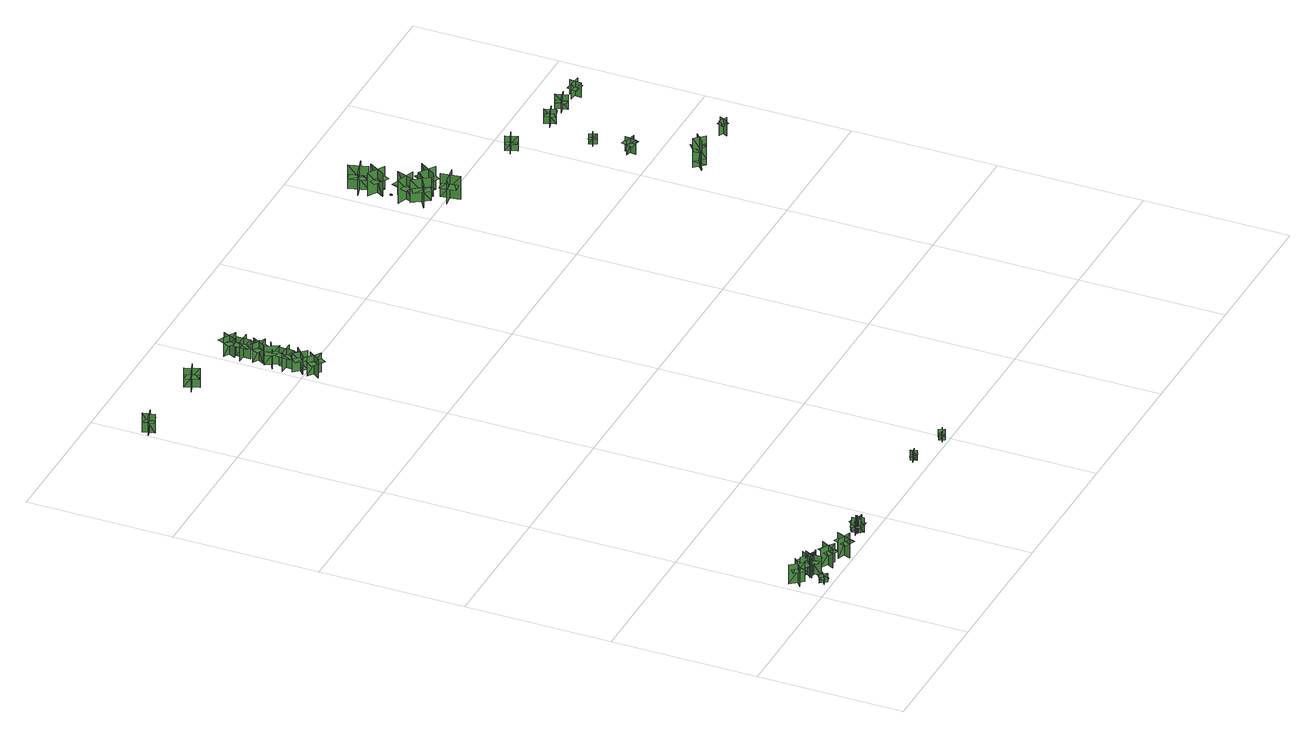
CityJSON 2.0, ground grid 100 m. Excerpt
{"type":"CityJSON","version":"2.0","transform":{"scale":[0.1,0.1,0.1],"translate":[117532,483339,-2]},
"CityObjects":{
"tree1":{"type":"SolitaryVegetationObject","geometry":[{"type":"MultiSurface","lod":"1","boundaries":[[[0,1,2]],[[0,2,3]],[[4,5,6]],[[4,6,7]],[[8,9,10]],[[8,10,11]],[[8,12,13]],[[8,13,9]]]}]},
"tree2":{"type":"SolitaryVegetationObject","geometry":[{"type":"MultiSurface","lod":"1","boundaries":[[[14,15,16]],[[14,16,17]],[[18,19,20]],[[18,20,21]],[[22,23,24]],[[22,24,25]],[[22,25,26]],[[22,26,27]]]}]},
"tree3":{"type":"SolitaryVegetationObject","geometry":[{"type":"MultiSurface","lod":"1","boundaries":[[[28,29,30]],[[28,30,31]],[[32,33,34]],[[32,34,35]],[[36,37,38]],[[36,38,39]],[[36,37,40]],[[36,40,41]]]}]},
"tree4":{"type":"SolitaryVegetationObject","geometry":[{"type":"MultiSurface","lod":"1","boundaries":[[[42,43,44]],[[42,44,45]],[[46,47,48]],[[46,48,49]],[[50,51,52]],[[50,52,53]],[[50,54,55]],[[50,55,51]]]}]},
"tree5":{"type":"SolitaryVegetationObject","geometry":[{"type":"MultiSurface","lod":"1","boundaries":[[[56,57,58]],[[56,58,59]],[[60,61,62]],[[60,62,63]],[[64,65,61]],[[64,61,60]],[[66,67,57]],[[66,57,56]],[[56,57,68]],[[56,68,69]],[[56,70,71]],[[56,71,57]]]}]},
"tree6":{"type":"SolitaryVegetationObject","geometry":[{"type":"MultiSurface","lod":"1","boundaries":[[[72,73,74]],[[72,74,75]],[[76,77,78]],[[76,78,79]],[[80,81,82]],[[80,82,83]],[[80,84,85]],[[80,85,81]]]}]},
"tree7":{"type":"SolitaryVegetationObject","geometry":[{"type":"MultiSurface","lod":"1","boundaries":[[[86,87,88]],[[86,88,89]],[[90,91,92]],[[90,92,93]],[[94,95,96]],[[94,96,97]],[[94,98,99]],[[94,99,95]]]}]},
"tree8":{"type":"SolitaryVegetationObject","geometry":[{"type":"MultiSurface","lod":"1","boundaries":[[[100,101,102]],[[100,102,103]],[[104,105,106]],[[104,106,107]],[[108,109,105]],[[108,105,104]],[[110,111,101]],[[110,101,100]],[[100,101,112]],[[100,112,113]],[[100,114,115]],[[100,115,101]]]}]},
"tree9":{"type":"SolitaryVegetationObject","geometry":[{"type":"MultiSurface","lod":"1","boundaries":[[[116,117,118]],[[116,118,119]],[[120,121,122]],[[120,122,123]],[[124,125,121]],[[124,121,120]],[[126,127,117]],[[126,117,116]],[[116,117,128]],[[116,128,129]],[[116,130,131]],[[116,131,117]]]}]},
"tree10":{"type":"SolitaryVegetationObject","geometry":[{"type":"MultiSurface","lod":"1","boundaries":[[[132,133,134]],[[132,134,135]],[[136,137,138]],[[136,138,139]],[[140,141,142]],[[140,142,143]],[[140,143,144]],[[140,144,145]]]}]},
"tree11":{"type":"SolitaryVegetationObject","geometry":[{"type":"MultiSurface","lod":"1","boundaries":[[[146,147,148]],[[146,148,149]],[[150,151,152]],[[150,152,153]],[[154,155,156]],[[154,156,157]],[[154,157,158]],[[154,158,159]]]}]},
"tree12":{"type":"SolitaryVegetationObject","geometry":[{"type":"MultiSurface","lod":"1","boundaries":[[[160,161,162]],[[160,162,163]],[[164,165,166]],[[164,166,167]],[[168,169,165]],[[168,165,164]],[[170,171,161]],[[170,161,160]],[[160,161,172]],[[160,172,173]],[[160,174,175]],[[160,175,161]]]}]},
"tree13":{"type":"SolitaryVegetationObject","geometry":[{"type":"MultiSurface","lod":"1","boundaries":[[[176,177,178]],[[176,178,179]],[[180,181,182]],[[180,182,183]],[[184,185,181]],[[184,181,180]],[[186,187,177]],[[186,177,176]],[[176,177,188]],[[176,188,189]],[[176,190,191]],[[176,191,177]]]}]},
"tree14":{"type":"SolitaryVegetationObject","geometry":[{"type":"MultiSurface","lod":"1","boundaries":[[[192,193,194]],[[192,194,195]],[[196,197,198]],[[196,198,199]],[[200,201,202]],[[200,202,203]],[[200,201,204]],[[200,204,205]]]}]},
"tree15":{"type":"SolitaryVegetationObject","geometry":[{"type":"MultiSurface","lod":"1","boundaries":[[[206,207,208]],[[206,208,209]],[[210,211,212]],[[210,212,213]],[[214,215,216]],[[214,216,217]],[[214,217,218]],[[214,218,219]]]}]},
"tree16":{"type":"SolitaryVegetationObject","geometry":[{"type":"MultiSurface","lod":"1","boundaries":[[[220,221,222]],[[220,222,223]],[[224,225,226]],[[224,226,227]],[[228,229,230]],[[228,230,231]],[[228,231,232]],[[228,232,233]]]}]},
"tree17":{"type":"SolitaryVegetationObject","geometry":[{"type":"MultiSurface","lod":"1","boundaries":[[[234,235,236]],[[234,236,237]],[[238,239,240]],[[238,240,241]],[[242,243,244]],[[242,244,245]],[[242,245,246]],[[242,246,247]]]}]},
"tree18":{"type":"SolitaryVegetationObject","geometry":[{"type":"MultiSurface","lod":"1","boundaries":[[[248,249,250]],[[248,250,251]],[[252,253,254]],[[252,254,255]],[[256,257,258]],[[256,258,259]],[[256,259,260]],[[256,260,261]]]}]},
"tree19":{"type":"SolitaryVegetationObject","geometry":[{"type":"MultiSurface","lod":"1","boundaries":[[[262,263,264]],[[262,264,265]],[[266,267,268]],[[266,268,269]],[[270,271,272]],[[270,272,273]],[[270,273,274]],[[270,274,275]]]}]},
"tree20":{"type":"SolitaryVegetationObject","geometry":[{"type":"MultiSurface","lod":"1","boundaries":[[[276,277,278]],[[276,278,279]],[[280,281,282]],[[280,282,283]],[[284,285,286]],[[284,286,287]],[[284,287,288]],[[284,288,289]]]}]},
"tree21":{"type":"SolitaryVegetationObject","geometry":[{"type":"MultiSurface","lod":"1","boundaries":[[[290,291,292]],[[290,292,293]],[[294,295,296]],[[294,296,297]],[[298,299,300]],[[298,300,301]],[[298,301,302]],[[298,302,303]]]}]},
"tree22":{"type":"SolitaryVegetationObject","geometry":[{"type":"MultiSurface","lod":"1","boundaries":[[[304,305,306]],[[304,306,307]],[[308,309,310]],[[308,310,311]],[[312,313,314]],[[312,314,315]],[[312,316,317]],[[312,317,313]]]}]},
"tree23":{"type":"SolitaryVegetationObject","geometry":[{"type":"MultiSurface","lod":"1","boundaries":[[[318,319,320]],[[318,320,321]],[[322,323,324]],[[322,324,325]],[[326,327,328]],[[326,328,329]],[[326,330,331]],[[326,331,327]]]}]},
"tree24":{"type":"SolitaryVegetationObject","geometry":[{"type":"MultiSurface","lod":"1","boundaries":[[[332,333,334]],[[332,334,335]],[[336,337,338]],[[336,338,339]],[[340,341,342]],[[340,342,343]],[[340,344,345]],[[340,345,341]]]}]},
"tree25":{"type":"SolitaryVegetationObject","geometry":[{"type":"MultiSurface","lod":"1","boundaries":[[[346,347,348]],[[346,348,349]],[[350,351,352]],[[350,352,353]],[[354,355,356]],[[354,356,357]],[[354,358,359]],[[354,359,355]]]}]},
"tree26":{"type":"SolitaryVegetationObject","geometry":[{"type":"MultiSurface","lod":"1","boundaries":[[[360,361,362]],[[360,362,363]],[[364,365,366]],[[364,366,367]],[[368,369,370]],[[368,370,371]],[[368,372,373]],[[368,373,369]]]}]},
"tree27":{"type":"SolitaryVegetationObject","geometry":[{"type":"MultiSurface","lod":"1","boundaries":[[[374,375,376]],[[374,376,377]],[[378,379,380]],[[378,380,381]],[[382,383,384]],[[382,384,385]],[[382,386,387]],[[382,387,383]]]}]},
"tree28":{"type":"SolitaryVegetationObject","geometry":[{"type":"MultiSurface","lod":"1","boundaries":[[[388,389,390]],[[388,390,391]],[[392,393,394]],[[392,394,395]],[[396,397,398]],[[396,398,399]],[[396,400,401]],[[396,401,397]]]}]},
"tree29":{"type":"SolitaryVegetationObject","geometry":[{"type":"MultiSurface","lod":"1","boundaries":[[[402,403,404]],[[402,404,405]],[[406,407,408]],[[406,408,409]],[[410,411,407]],[[410,407,406]],[[412,413,403]],[[412,403,402]],[[414,415,416]],[[414,416,417]],[[418,419,420]],[[418,420,421]]]}]},
"tree30":{"type":"SolitaryVegetationObject","geometry":[{"type":"MultiSurface","lod":"1","boundaries":[[[422,423,424]],[[422,424,425]],[[426,427,428]],[[426,428,429]],[[430,431,432]],[[430,432,433]],[[430,434,435]],[[430,435,431]]]}]},
"tree31":{"type":"SolitaryVegetationObject","geometry":[{"type":"MultiSurface","lod":"1","boundaries":[[[436,437,438]],[[436,438,439]],[[440,441,442]],[[440,442,443]],[[444,445,446]],[[444,446,447]],[[444,447,448]],[[444,448,449]]]}]},
"tree32":{"type":"SolitaryVegetationObject","geometry":[{"type":"MultiSurface","lod":"1","boundaries":[[[450,451,452]],[[450,452,453]],[[454,455,456]],[[454,456,457]],[[458,459,460]],[[458,460,461]],[[458,461,462]],[[458,462,463]]]}]},
"tree33":{"type":"SolitaryVegetationObject","geometry":[{"type":"MultiSurface","lod":"1","boundaries":[[[464,465,466]],[[464,466,467]],[[468,469,470]],[[468,470,471]],[[472,473,474]],[[472,474,475]],[[472,475,476]],[[472,476,477]]]}]},
"tree34":{"type":"SolitaryVegetationObject","geometry":[{"type":"MultiSurface","lod":"1","boundaries":[[[478,479,480]],[[478,480,481]],[[482,483,484]],[[482,484,485]],[[486,487,488]],[[486,488,489]],[[486,489,490]],[[486,490,491]]]}]},
"tree35":{"type":"SolitaryVegetationObject","geometry":[{"type":"MultiSurface","lod":"1","boundaries":[[[492,493,494]],[[492,494,495]],[[496,497,498]],[[496,498,499]],[[500,501,502]],[[500,502,503]],[[500,504,505]],[[500,505,501]]]}]},
"tree36":{"type":"SolitaryVegetationObject","geometry":[{"type":"MultiSurface","lod":"1","boundaries":[[[506,507,508]],[[506,508,509]],[[510,511,512]],[[510,512,513]],[[514,515,516]],[[514,516,517]],[[514,518,519]],[[514,519,515]]]}]}
},
"vertices":[
[145,244,9],[62,178,9],[62,178,150],[145,244,150],[62,253,9],[127,170,9],[127,170,150],[62,253,150],[138,238,113],[62,178,113],[88,145,113],[164,205,113],[112,271,113],[36,211,113],
[142,79,14],[142,79,76],[175,37,76],[175,37,14],[178,74,14],[178,74,76],[137,42,76],[137,42,14],[184,79,55],[167,100,55],[117,60,55],[134,39,55],[150,18,55],[200,58,55],
[240,235,8],[182,147,8],[182,147,149],[240,235,149],[170,220,8],[258,162,8],[258,162,149],[170,220,149],[237,237,102],[179,149,102],[223,119,102],[281,207,102],[143,172,102],[202,260,102],
[234,106,9],[229,212,9],[229,212,150],[234,106,150],[290,168,9],[183,163,9],[183,163,150],[290,168,150],[233,115,113],[229,212,113],[187,210,113],[191,113,113],[275,117,113],[271,214,113],
[251,220,79],[219,150,79],[255,134,80],[287,203,80],[271,170,79],[201,202,79],[199,198,150],[269,166,150],[269,166,9],[199,198,9],[248,221,9],[217,152,9],[219,150,150],[251,220,150],[216,236,80],[184,166,80],
[397,166,9],[343,74,9],[343,74,149],[397,166,149],[316,144,9],[408,90,9],[408,90,149],[316,144,149],[392,158,113],[343,74,113],[379,53,113],[429,137,113],[356,179,113],[307,95,113],
[528,122,9],[491,23,9],[491,23,150],[528,122,150],[452,87,9],[551,50,9],[551,50,150],[452,87,150],[525,114,113],[491,23,113],[530,8,113],[564,99,113],[485,129,113],[451,37,113],
[735,95,68],[794,106,68],[788,136,69],[730,126,69],[758,130,68],[769,71,68],[772,72,123],[762,130,123],[762,130,14],[772,72,14],[736,93,14],[794,103,14],[794,106,123],[735,95,123],[741,66,69],[799,76,69],
[790,56,66],[793,116,66],[763,118,67],[759,58,67],[762,87,66],[821,83,66],[821,87,121],[762,90,121],[762,90,12],[821,87,12],[792,56,12],[796,116,12],[793,116,121],[790,56,121],[820,55,67],[823,114,67],
[814,106,12],[772,142,12],[772,142,89],[814,106,89],[812,142,12],[775,100,12],[775,100,89],[812,142,89],[812,142,68],[791,160,68],[754,119,68],[775,100,68],[796,82,68],[833,124,68],
[6,4608,13],[84,4629,13],[84,4629,152],[6,4608,152],[52,4581,13],[52,4581,152],[32,4660,152],[32,4660,13],[51,4584,107],[84,4592,107],[68,4655,107],[35,4647,107],[2,4639,107],[18,4575,107],
[1681,87,50],[1671,128,50],[1649,123,51],[1659,82,51],[1655,102,50],[1697,112,50],[1696,115,89],[1655,104,89],[1655,104,12],[1696,115,12],[1682,88,12],[1672,129,12],[1671,128,89],[1681,87,89],[1702,92,51],[1692,134,51],
[1958,63,49],[1976,24,49],[1996,33,50],[1978,72,50],[1986,53,49],[1947,35,49],[1948,33,88],[1987,51,88],[1987,51,10],[1948,33,10],[1957,62,10],[1974,23,10],[1976,24,88],[1958,63,88],[1939,54,50],[1956,15,50],
[675,4602,14],[575,4566,14],[575,4566,155],[675,4602,155],[609,4632,14],[645,4533,14],[645,4533,155],[609,4632,155],[673,4605,108],[574,4569,108],[592,4519,108],[691,4555,108],[559,4609,108],[659,4645,108],
[1097,3980,17],[1036,3901,17],[1036,3901,156],[1097,3980,156],[1032,3972,17],[1110,3911,17],[1110,3911,156],[1032,3972,156],[1032,3972,117],[1001,3933,117],[1080,3872,117],[1110,3911,117],[1141,3951,117],[1062,4012,117],
[1034,4004,19],[1107,4071,19],[1107,4071,158],[1034,4004,158],[1100,4001,19],[1032,4074,19],[1032,4074,158],[1100,4001,158],[1100,4001,119],[1136,4035,119],[1069,4108,119],[1032,4074,119],[996,4040,119],[1064,3967,119],
[1112,4132,19],[1013,4134,19],[1013,4134,158],[1112,4132,158],[1066,4180,19],[1064,4081,19],[1064,4081,158],[1066,4180,158],[1066,4180,119],[1017,4181,119],[1015,4082,119],[1064,4081,119],[1114,4080,119],[1116,4179,119],
[1104,4254,16],[1018,4205,16],[1018,4205,154],[1104,4254,154],[1040,4272,16],[1090,4186,16],[1090,4186,154],[1040,4272,154],[1040,4272,115],[997,4247,115],[1046,4161,115],[1090,4186,115],[1133,4210,115],[1084,4297,115],
[1031,4345,19],[1119,4298,19],[1119,4298,157],[1031,4345,157],[1050,4282,19],[1097,4369,19],[1097,4369,157],[1050,4282,157],[1050,4282,118],[1094,4258,118],[1141,4346,118],[1097,4369,118],[1053,4393,118],[1006,4305,118],
[1117,4429,17],[1017,4429,17],[1017,4429,156],[1117,4429,156],[1070,4476,17],[1070,4377,17],[1070,4377,156],[1070,4476,156],[1070,4476,117],[1021,4476,117],[1021,4377,117],[1070,4377,117],[1120,4377,117],[1120,4476,117],
[1090,4565,15],[1047,4475,15],[1047,4475,154],[1090,4565,154],[1028,4543,15],[1117,4500,15],[1117,4500,154],[1028,4543,154],[1028,4543,115],[1006,4498,115],[1096,4455,115],[1117,4500,115],[1139,4545,115],[1049,4588,115],
[3174,4068,32],[3100,4178,32],[3100,4178,203],[3174,4068,203],[3189,4149,32],[3189,4149,203],[3079,4076,203],[3079,4076,32],[3165,4072,138],[3101,4168,138],[3056,4138,138],[3120,4042,138],[3211,4103,138],[3147,4199,138],
[3110,4162,33],[3153,4288,33],[3153,4288,204],[3110,4162,204],[3184,4199,33],[3184,4199,204],[3059,4243,204],[3059,4243,33],[3107,4172,139],[3145,4281,139],[3094,4299,139],[3057,4190,139],[3160,4154,139],[3198,4263,139],
[3123,4315,38],[3131,4315,38],[3131,4326,38],[3123,4326,38],[3127,4315,42],[3127,4326,42],[3127,4326,34],[3127,4315,34],[3123,4322,38],[3130,4322,38],[3130,4322,35],[3123,4322,35],[3123,4322,41],[3130,4322,41],
[3315,3990,27],[3185,3967,27],[3185,3967,198],[3315,3990,198],[3247,4037,27],[3247,4037,198],[3269,3907,198],[3269,3907,27],[3308,3983,132],[3194,3963,132],[3203,3910,132],[3317,3930,132],[3298,4038,132],[3184,4018,132],
[3095,4365,33],[3163,4478,33],[3163,4478,205],[3095,4365,205],[3175,4385,33],[3175,4385,205],[3062,4453,205],[3062,4453,33],[3094,4375,139],[3154,4473,139],[3108,4501,139],[3048,4402,139],[3142,4346,139],[3202,4445,139],
[3130,4476,33],[3093,4603,33],[3093,4603,205],[3130,4476,205],[3170,4549,33],[3170,4549,205],[3043,4512,205],[3043,4512,33],[3123,4482,139],[3091,4593,139],[3039,4578,139],[3071,4467,139],[3176,4498,139],[3144,4609,139],
[3234,4081,26],[3307,4191,26],[3307,4191,197],[3234,4081,197],[3315,4098,26],[3315,4098,197],[3205,4171,197],[3205,4171,26],[3234,4091,131],[3298,4187,131],[3253,4217,131],[3190,4121,131],[3281,4060,131],[3345,4157,131],
[4182,2664,73],[4250,2724,73],[4251,2723,243],[4183,2663,243],[4250,2659,73],[4191,2728,73],[4190,2727,243],[4250,2659,243],[4250,2659,28],[4190,2727,28],[4183,2663,28],[4251,2723,28],[4183,2664,156],[4251,2723,156],[4221,2758,173],[4152,2698,173],[4242,2715,183],[4191,2670,183],[4214,2644,192],[4264,2689,192],
[3893,3882,28],[3924,3804,28],[3924,3804,137],[3893,3882,137],[3872,3834,28],[3872,3834,137],[3951,3865,137],[3951,3865,28],[3898,3879,95],[3925,3810,95],[3957,3823,95],[3930,3891,95],[3865,3866,95],[3892,3797,95],
[4195,3190,28],[4182,3114,28],[4182,3114,135],[4195,3190,135],[4153,3161,28],[4229,3147,28],[4229,3147,135],[4153,3161,135],[4153,3161,105],[4146,3122,105],[4222,3109,105],[4229,3147,105],[4236,3185,105],[4159,3199,105],
[4206,3417,29],[4155,3396,29],[4155,3396,106],[4206,3417,106],[4172,3431,29],[4194,3380,29],[4194,3380,106],[4172,3431,106],[4172,3431,84],[4147,3421,84],[4168,3370,84],[4194,3380,84],[4219,3391,84],[4198,3442,84],
[4305,3711,27],[4282,3785,27],[4282,3785,135],[4305,3711,135],[4329,3757,27],[4255,3733,27],[4255,3733,135],[4329,3757,135],[4329,3757,104],[4317,3793,104],[4243,3770,104],[4255,3733,104],[4267,3696,104],[4341,3720,104],
[4648,2695,30],[4591,2722,30],[4591,2722,139],[4648,2695,139],[4634,2734,30],[4634,2734,139],[4608,2677,139],[4608,2677,30],[4633,2732,104],[4609,2743,104],[4588,2697,104],[4612,2686,104],[4636,2675,104],[4657,2721,104],
[4486,3709,28],[4464,3790,28],[4464,3790,137],[4486,3709,137],[4512,3755,28],[4512,3755,137],[4431,3733,137],[4431,3733,28],[4481,3713,95],[4463,3784,95],[4429,3775,95],[4448,3704,95],[4516,3722,95],[4497,3793,95],
[4689,3732,28],[4605,3740,28],[4605,3740,138],[4689,3732,138],[4655,3772,28],[4655,3772,138],[4647,3689,138],[4647,3689,28],[4683,3729,96],[4610,3736,96],[4607,3702,96],[4680,3695,96],[4687,3765,96],[4614,3771,96]
]}
